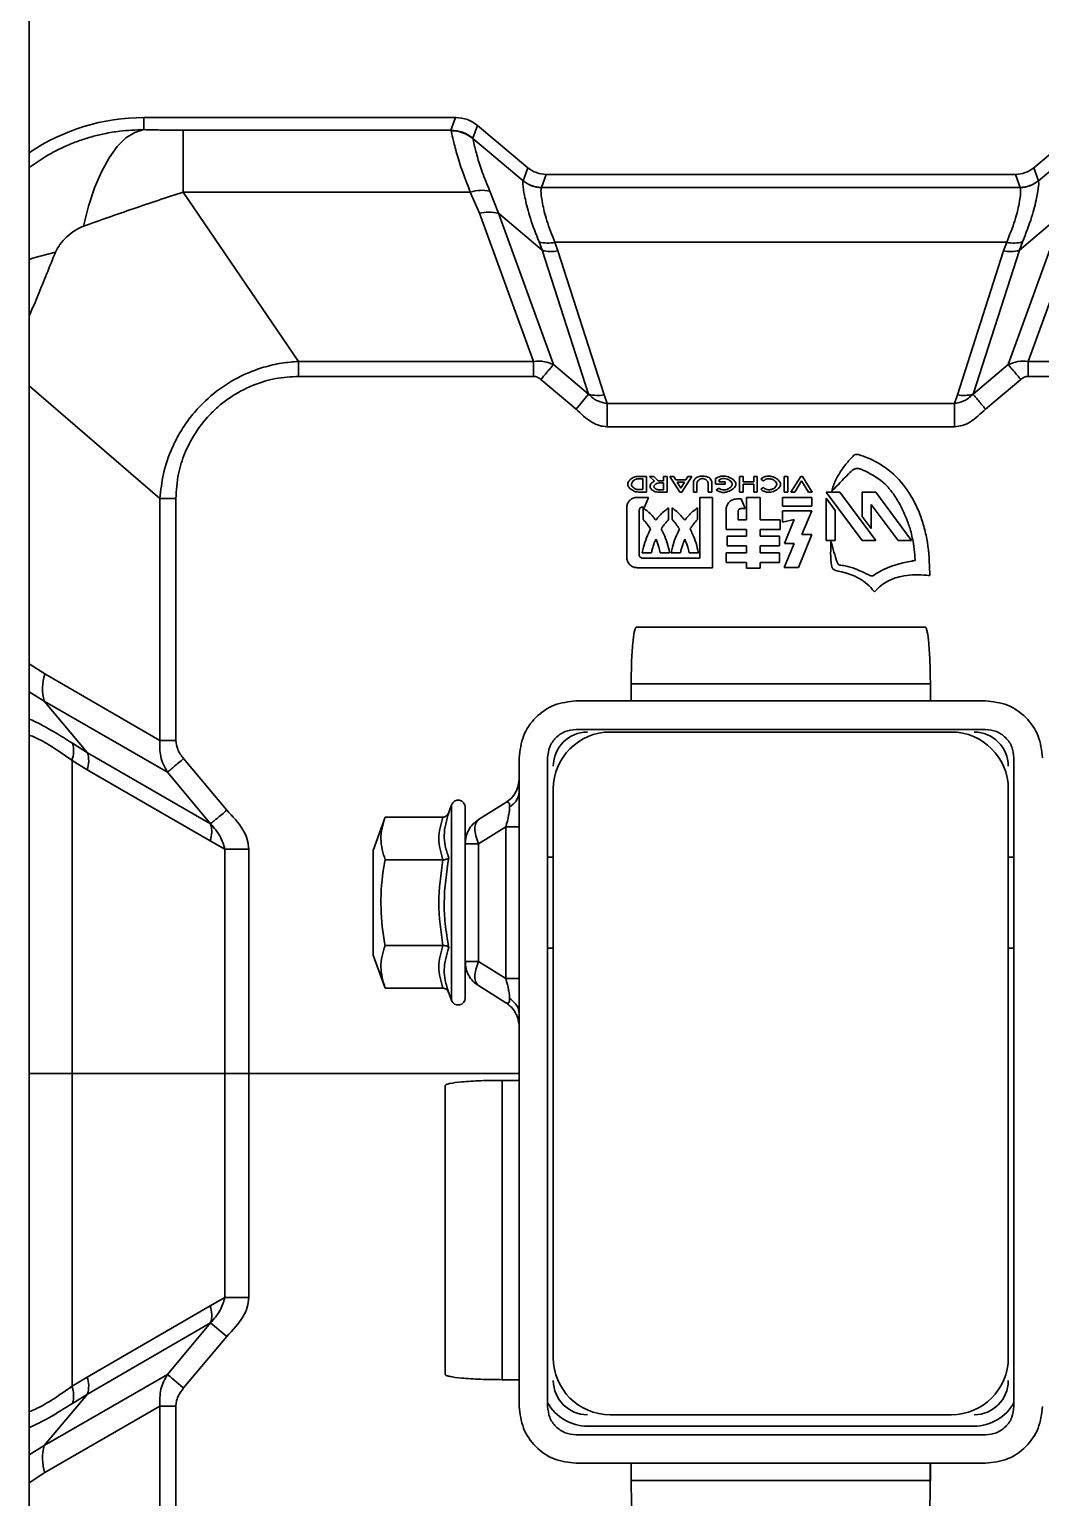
# Model space of a CAD drawing. Header units: millimetres. Extents: x 0 to 420, y 0 to 297.
# Drawn here: x 188.397 to 189.286, y 147.068 to 148.358 of the extents above; entities that cross this region are included whole.
import ezdxf

# ---------------------------------------------------------------- set-up
doc = ezdxf.new("R2010")
doc.units = ezdxf.units.MM

msp = doc.modelspace()

# ---------------------------------------------------------------- linework, layer by layer
at = {"color": 7, "linetype": 'Continuous', "lineweight": 35}
for p, q in [((188.397, 136.6922), (188.397, 152.1922)), ((188.7718, 148.2809), (188.4977, 148.2809)), ((188.4977, 148.2703), (188.4977, 148.2809)), ((188.7677, 148.2698), (188.7718, 148.2809)), ((188.5323, 148.2155), (188.5323, 148.2698)), ((188.5323, 148.2698), (188.7677, 148.2698)), ((188.7678, 148.2694), (188.7677, 148.2698)), ((188.787, 148.2628), (188.7911, 148.2739)), ((188.8353, 148.2368), (188.7911, 148.2739)), ((189.3243, 148.2739), (189.2801, 148.2368)), ((188.787, 148.2625), (188.787, 148.2628)), ((188.8312, 148.2254), (188.787, 148.2625)), ((189.3284, 148.2625), (189.2842, 148.2254)), ((188.8353, 148.2368), (188.8312, 148.2254)), ((188.8514, 148.2309), (188.8472, 148.2196)), ((189.264, 148.2309), (188.8514, 148.2309)), ((189.264, 148.2309), (189.2682, 148.2196)), ((189.2801, 148.2368), (189.2842, 148.2254)), ((188.8094, 148.1968), (188.802, 148.2163)), ((188.8311, 148.2253), (188.8312, 148.2254)), ((188.8472, 148.2195), (188.8472, 148.2196)), ((189.2682, 148.2195), (188.8472, 148.2195)), ((189.2682, 148.2195), (189.2682, 148.2196)), ((189.2842, 148.2254), (189.2843, 148.2253)), ((188.6338, 148.0666), (188.5323, 148.2155)), ((188.7847, 148.2155), (188.5323, 148.2155)), ((188.7929, 148.1969), (188.7847, 148.2155)), ((188.8403, 148.0666), (188.7929, 148.1969)), ((188.8578, 148.0638), (188.8094, 148.1968)), ((188.8094, 148.1968), (188.848, 148.1643)), ((189.2576, 148.0638), (189.306, 148.1968)), ((189.306, 148.1968), (189.2674, 148.1643)), ((189.3225, 148.1969), (189.2751, 148.0666)), ((188.848, 148.1643), (188.8452, 148.1716)), ((188.848, 148.1643), (188.8887, 148.0378)), ((188.8591, 148.1713), (188.8618, 148.1638)), ((189.2563, 148.1713), (188.8591, 148.1713)), ((189.2674, 148.1643), (189.2267, 148.0378)), ((189.2536, 148.1638), (189.2563, 148.1713)), ((189.2702, 148.1716), (189.2674, 148.1643)), ((188.8618, 148.1638), (188.9025, 148.0373)), ((189.2129, 148.0373), (189.2536, 148.1638)), ((188.6338, 148.0534), (188.6338, 148.0666)), ((188.8403, 148.0666), (188.6338, 148.0666)), ((188.8887, 148.0378), (188.8578, 148.0638)), ((189.2576, 148.0638), (189.2267, 148.0378)), ((189.4816, 148.0666), (189.2751, 148.0666)), ((189.2751, 148.0666), (189.2751, 148.0534)), ((188.8403, 148.0534), (188.6338, 148.0534)), ((188.8777, 148.0247), (188.8468, 148.0507)), ((189.2686, 148.0507), (189.2377, 148.0247)), ((189.4816, 148.0534), (189.2751, 148.0534)), ((188.5119, 147.946), (188.397, 148.0451)), ((188.8777, 148.0247), (188.8887, 148.0378)), ((188.9025, 148.0373), (188.9049, 148.0296)), ((189.2105, 148.0296), (189.2129, 148.0373)), ((188.9049, 148.0092), (188.9049, 148.0296)), ((189.2105, 148.0296), (188.9049, 148.0296)), ((189.2105, 148.0092), (189.2105, 148.0296)), ((189.2105, 148.0092), (188.9049, 148.0092)), ((188.9319, 147.9656), (188.9396, 147.9656)), ((188.9322, 147.9635), (188.9364, 147.9635)), ((188.9364, 147.9635), (188.9364, 147.9539)), ((188.9396, 147.9656), (188.9396, 147.9517)), ((188.9422, 147.9656), (188.9461, 147.9656)), ((188.9467, 147.9613), (188.9422, 147.9656)), ((188.9461, 147.9656), (188.9499, 147.9618)), ((188.9508, 147.9618), (188.9546, 147.9618)), ((188.9509, 147.9598), (188.9546, 147.9598)), ((188.9546, 147.9656), (188.9579, 147.9656)), ((188.9546, 147.9618), (188.9546, 147.9656)), ((188.9546, 147.9598), (188.9546, 147.9537)), ((188.9579, 147.9656), (188.9579, 147.9517)), ((188.9602, 147.9656), (188.9636, 147.9656)), ((188.969, 147.9517), (188.9602, 147.9656)), ((188.9636, 147.9656), (188.9655, 147.9626)), ((188.9655, 147.9626), (188.9742, 147.9626)), ((188.9698, 147.9551), (188.9666, 147.9606)), ((188.9666, 147.9606), (188.973, 147.9606)), ((188.973, 147.9606), (188.9698, 147.9551)), ((188.9794, 147.9656), (188.9706, 147.9517)), ((188.9742, 147.9626), (188.976, 147.9656)), ((188.976, 147.9656), (188.9794, 147.9656)), ((188.9809, 147.9517), (188.9809, 147.96)), ((188.984, 147.9594), (188.984, 147.9517)), ((188.9938, 147.9517), (188.9938, 147.9594)), ((188.997, 147.96), (188.997, 147.9517)), ((189.0004, 147.9588), (189.0004, 147.9637)), ((189.0088, 147.9588), (189.0004, 147.9588)), ((189.0036, 147.9626), (189.0036, 147.9608)), ((189.0036, 147.9608), (189.0088, 147.9608)), ((189.0088, 147.9608), (189.0088, 147.9588)), ((189.0215, 147.9656), (189.0247, 147.9656)), ((189.0215, 147.9517), (189.0215, 147.9656)), ((189.0247, 147.9656), (189.0247, 147.9607)), ((189.0247, 147.9607), (189.0339, 147.9607)), ((189.0247, 147.9586), (189.0247, 147.9517)), ((189.0339, 147.9586), (189.0247, 147.9586)), ((189.0339, 147.9656), (189.037, 147.9656)), ((189.0339, 147.9607), (189.0339, 147.9656)), ((189.0339, 147.9517), (189.0339, 147.9586)), ((189.037, 147.9656), (189.037, 147.9517)), ((189.0425, 147.9616), (189.04, 147.9631)), ((189.0607, 147.9517), (189.0607, 147.9656)), ((189.0607, 147.9656), (189.064, 147.9656)), ((189.064, 147.9656), (189.064, 147.9517)), ((189.0666, 147.9517), (189.0752, 147.9656)), ((189.076, 147.9616), (189.0701, 147.9517)), ((189.0752, 147.9656), (189.0768, 147.9656)), ((189.0819, 147.9517), (189.076, 147.9616)), ((189.0768, 147.9656), (189.0854, 147.9517)), ((188.5258, 147.946), (188.5119, 147.946)), ((188.5119, 147.946), (188.5119, 147.7335)), ((188.5258, 147.946), (188.5258, 147.7335)), ((188.9316, 147.9471), (188.9413, 147.9471)), ((188.9364, 147.9539), (188.9325, 147.9539)), ((188.9396, 147.9517), (188.9325, 147.9517)), ((188.9413, 147.9471), (188.9378, 147.9386)), ((188.9579, 147.9517), (188.9499, 147.9517)), ((188.9546, 147.9537), (188.9504, 147.9537)), ((188.9706, 147.9517), (188.969, 147.9517)), ((188.984, 147.9517), (188.9809, 147.9517)), ((188.9865, 147.9471), (188.9976, 147.9471)), ((188.9865, 147.8938), (188.9865, 147.9471)), ((188.997, 147.9517), (188.9938, 147.9517)), ((188.9976, 147.9471), (188.9976, 147.8853)), ((189.001, 147.9536), (189.0031, 147.9552)), ((189.0189, 147.9457), (189.0227, 147.9457)), ((189.0247, 147.9517), (189.0215, 147.9517)), ((189.0227, 147.9457), (189.0264, 147.9373)), ((189.0276, 147.9471), (189.0395, 147.9471)), ((189.0276, 147.9273), (189.0276, 147.9471)), ((189.037, 147.9517), (189.0339, 147.9517)), ((189.0395, 147.9471), (189.0395, 147.9273)), ((189.04, 147.9542), (189.0425, 147.9558)), ((189.0591, 147.9395), (189.0591, 147.9471)), ((189.0591, 147.9471), (189.0851, 147.9471)), ((189.064, 147.9517), (189.0607, 147.9517)), ((189.0701, 147.9517), (189.0666, 147.9517)), ((189.0854, 147.9517), (189.0819, 147.9517)), ((189.0851, 147.9471), (189.0851, 147.9395)), ((189.0977, 147.9517), (189.1095, 147.9517)), ((189.1292, 147.9091), (189.0977, 147.9517)), ((189.0977, 147.9091), (189.0977, 147.9463)), ((189.0977, 147.9463), (189.1055, 147.9357)), ((189.1095, 147.9517), (189.1411, 147.9091)), ((189.1292, 147.9517), (189.1411, 147.9517)), ((189.1292, 147.9304), (189.1292, 147.9517)), ((189.1411, 147.9517), (189.1726, 147.9091)), ((188.9222, 147.8947), (188.9222, 147.9378)), ((188.9332, 147.936), (188.9332, 147.8965)), ((188.9378, 147.9386), (188.936, 147.9386)), ((188.9368, 147.9276), (188.9368, 147.9378)), ((188.959, 147.9378), (188.959, 147.9276)), ((188.9622, 147.9276), (188.9622, 147.9378)), ((188.9844, 147.9378), (188.9844, 147.9276)), ((189.0096, 147.9189), (189.0096, 147.9363)), ((189.0203, 147.9349), (189.0203, 147.9273)), ((189.0264, 147.9373), (189.0229, 147.9373)), ((189.0851, 147.9395), (189.0591, 147.9395)), ((189.0591, 147.9354), (189.0851, 147.9354)), ((189.0591, 147.9252), (189.0591, 147.9354)), ((189.0851, 147.9354), (189.0763, 147.9145)), ((189.1055, 147.9357), (189.1055, 147.9091)), ((189.1608, 147.9091), (189.1371, 147.941)), ((189.1371, 147.941), (189.1371, 147.9197)), ((189.0276, 147.9189), (189.0096, 147.9189)), ((189.0203, 147.9273), (189.0276, 147.9273)), ((189.0276, 147.9131), (189.0276, 147.9189)), ((189.0395, 147.9273), (189.0572, 147.9273)), ((189.0395, 147.9189), (189.0395, 147.9131)), ((189.0572, 147.9189), (189.0395, 147.9189)), ((189.0572, 147.9273), (189.0572, 147.9189)), ((189.0693, 147.9276), (189.0591, 147.9252)), ((189.0608, 147.9067), (189.0693, 147.9276)), ((189.1371, 147.9197), (189.1292, 147.9304)), ((189.0104, 147.9131), (189.0276, 147.9131)), ((189.0104, 147.9044), (189.0104, 147.9131)), ((189.0395, 147.9131), (189.0564, 147.9131)), ((189.0564, 147.9131), (189.0564, 147.9044)), ((189.0605, 147.8855), (189.0693, 147.9067)), ((189.0693, 147.9067), (189.0608, 147.9067)), ((189.0851, 147.9145), (189.0731, 147.8855)), ((189.0763, 147.9145), (189.0851, 147.9145)), ((189.1055, 147.9091), (189.0977, 147.9091)), ((189.1411, 147.9091), (189.1292, 147.9091)), ((189.1726, 147.9091), (189.1608, 147.9091)), ((188.9441, 147.8985), (188.9359, 147.8985)), ((188.936, 147.8938), (188.9865, 147.8938)), ((188.9599, 147.8985), (188.9517, 147.8985)), ((188.9695, 147.8985), (188.9613, 147.8985)), ((188.9853, 147.8985), (188.9771, 147.8985)), ((189.0096, 147.8983), (189.0276, 147.8983)), ((189.0096, 147.8899), (189.0096, 147.8983)), ((189.0276, 147.9044), (189.0104, 147.9044)), ((189.0276, 147.8983), (189.0276, 147.9044)), ((189.0395, 147.9044), (189.0395, 147.8983)), ((189.0564, 147.9044), (189.0395, 147.9044)), ((189.0395, 147.8983), (189.0565, 147.8983)), ((189.0565, 147.8983), (189.0565, 147.8899)), ((188.9976, 147.8853), (188.9316, 147.8853)), ((189.0276, 147.8899), (189.0096, 147.8899)), ((189.0276, 147.885), (189.0276, 147.8899)), ((189.0395, 147.885), (189.0276, 147.885)), ((189.0395, 147.8899), (189.0395, 147.885)), ((189.0565, 147.8899), (189.0395, 147.8899)), ((189.0731, 147.8855), (189.0605, 147.8855)), ((189.1846, 147.8332), (188.9308, 147.8332)), ((189.1846, 147.8332), (189.1846, 147.8332)), ((188.397, 147.8009), (188.4107, 147.7919)), ((188.5119, 147.7335), (188.4107, 147.7919)), ((188.9262, 147.7832), (189.1892, 147.7832)), ((188.9262, 147.7832), (188.9262, 147.7682)), ((189.1892, 147.7832), (189.1892, 147.7682)), ((189.1892, 147.7832), (189.1892, 147.7682)), ((188.4102, 147.7681), (188.397, 147.7762)), ((188.4102, 147.7681), (188.5184, 147.7056)), ((188.4482, 147.7227), (188.4102, 147.7681)), ((188.8777, 147.7682), (189.2377, 147.7682)), ((189.2377, 147.7432), (188.8777, 147.7432)), ((189.2077, 147.7409), (188.9077, 147.7409)), ((188.4351, 147.731), (188.4482, 147.7227)), ((188.5258, 147.7335), (188.5119, 147.7335)), ((188.4346, 147.4409), (188.4346, 147.7159)), ((188.4346, 147.7159), (188.4479, 147.7078)), ((188.5564, 147.6603), (188.4482, 147.7227)), ((188.5326, 147.7175), (188.5706, 147.6722)), ((188.8277, 147.1482), (188.8277, 147.7182)), ((188.8527, 147.7182), (188.8527, 147.1482)), ((189.2627, 147.7182), (189.2627, 147.1482)), ((188.4479, 147.7078), (188.5561, 147.6454)), ((188.5184, 147.7056), (188.5564, 147.6603)), ((188.8271, 147.6931), (188.8277, 147.7)), ((188.827, 147.694), (188.8252, 147.6892)), ((188.8275, 147.6971), (188.8262, 147.6909)), ((188.8273, 147.6971), (188.827, 147.6948)), ((188.8577, 147.6909), (188.8577, 147.1909)), ((189.2577, 147.1909), (189.2577, 147.6909)), ((188.7682, 147.6769), (188.7657, 147.6701)), ((188.7682, 147.6769), (188.7682, 147.505)), ((188.7802, 147.6748), (188.7802, 147.6433)), ((188.8159, 147.6789), (188.792, 147.6639)), ((188.7098, 147.666), (188.6992, 147.6369)), ((188.7605, 147.666), (188.7098, 147.666)), ((188.8159, 147.6577), (188.792, 147.6427)), ((188.8159, 147.5242), (188.8159, 147.6577)), ((188.5561, 147.6454), (188.569, 147.6379)), ((188.5899, 147.6379), (188.569, 147.6379)), ((188.569, 147.6379), (188.569, 147.4409)), ((188.5899, 147.6379), (188.5899, 147.4409)), ((188.6992, 147.5449), (188.6992, 147.6369)), ((188.792, 147.6427), (188.7802, 147.6427)), ((188.7802, 147.6427), (188.7802, 147.5392)), ((188.792, 147.6427), (188.792, 147.5392)), ((188.7605, 147.6285), (188.7098, 147.6285)), ((188.8577, 147.6309), (188.8527, 147.6309)), ((189.2627, 147.6309), (189.2577, 147.6309)), ((188.6992, 147.5449), (188.7098, 147.5159)), ((188.7605, 147.5534), (188.7098, 147.5534)), ((188.8527, 147.5509), (188.8577, 147.5509)), ((189.2577, 147.5509), (189.2627, 147.5509)), ((188.792, 147.5392), (188.7802, 147.5392)), ((188.7802, 147.5392), (188.7802, 147.5071)), ((188.8159, 147.5242), (188.792, 147.5392)), ((188.7605, 147.5159), (188.7098, 147.5159)), ((188.7657, 147.5118), (188.7682, 147.505)), ((188.792, 147.518), (188.8159, 147.503)), ((188.8165, 147.503), (188.8159, 147.503)), ((188.8167, 147.5026), (188.8185, 147.5012)), ((188.8252, 147.4926), (188.827, 147.4878)), ((188.8262, 147.4909), (188.8275, 147.4847)), ((188.4346, 147.4409), (188.397, 147.4409)), ((188.397, 147.4409), (188.4346, 147.4409)), ((188.569, 147.4409), (188.4346, 147.4409)), ((188.4346, 147.4409), (188.4346, 147.166)), ((188.4346, 147.4409), (188.569, 147.4409)), ((188.5899, 147.4409), (188.569, 147.4409)), ((188.569, 147.4409), (188.569, 147.2439)), ((188.569, 147.4409), (188.5899, 147.4409)), ((188.5899, 147.4409), (188.8277, 147.4409)), ((188.5899, 147.4409), (188.5899, 147.2439)), ((188.8277, 147.4409), (188.5899, 147.4409)), ((188.7627, 147.4301), (188.7627, 147.1763)), ((188.8127, 147.1717), (188.8127, 147.4347)), ((188.8127, 147.4347), (188.8277, 147.4347)), ((188.4479, 147.174), (188.5561, 147.2365)), ((188.5561, 147.2365), (188.569, 147.2439)), ((188.5899, 147.2439), (188.569, 147.2439)), ((188.5564, 147.2216), (188.4482, 147.1591)), ((188.5564, 147.2216), (188.5184, 147.1763)), ((188.5706, 147.2097), (188.5326, 147.1644)), ((188.5706, 147.2097), (188.5564, 147.2216)), ((188.5184, 147.1763), (188.4102, 147.1138)), ((188.4346, 147.166), (188.4479, 147.174)), ((188.8127, 147.1717), (188.8277, 147.1717)), ((188.4482, 147.1591), (188.4102, 147.1138)), ((188.4482, 147.1591), (188.4351, 147.1509)), ((188.5119, 147.1484), (188.4107, 147.09)), ((188.5119, 147.1484), (188.5119, 146.9359)), ((188.5258, 147.1484), (188.5119, 147.1484)), ((188.5258, 147.1484), (188.5258, 146.9359)), ((188.9077, 147.1409), (189.2077, 147.1409)), ((188.8777, 147.1232), (189.2377, 147.1232)), ((189.2277, 147.1309), (188.8877, 147.1309)), ((188.4102, 147.1138), (188.397, 147.1057)), ((189.2377, 147.0982), (188.8777, 147.0982)), ((188.9262, 147.0832), (188.9262, 147.0982)), ((189.1891, 147.0832), (189.1891, 147.0982)), ((189.1892, 147.0832), (189.1892, 147.0982)), ((188.4107, 147.09), (188.397, 147.081)), ((189.1891, 147.0832), (188.9262, 147.0832))]:
    msp.add_line(p, q, dxfattribs=at)
at = {"color": 7, "linetype": 'Continuous', "lineweight": 35, "flags": 128}
for points in [[(188.4446, 148.1854), (188.4491, 148.203), (188.4544, 148.2191), (188.4605, 148.2333), (188.4671, 148.2455), (188.4743, 148.2555), (188.4819, 148.263), (188.4897, 148.2679), (188.4977, 148.2703)], [(188.42, 148.1626), (188.4011, 148.1576), (188.397, 148.1563)], [(188.5326, 147.1644), (188.5303, 147.1663), (188.5281, 147.1681), (188.526, 147.1699), (188.524, 147.1716), (188.5222, 147.1731), (188.5207, 147.1744), (188.5194, 147.1754), (188.5184, 147.1763)]]:
    msp.add_lwpolyline(points, dxfattribs=at)
at = {"color": 7, "linetype": 'Continuous', "lineweight": 35}
for centre, radius, start, end in [((188.4977, 148.1009), 0.18, 90, 124.0009), ((188.7677, 148.2398), 0.03, 50.0586, 89.9414), ((188.7678, 148.2394), 0.03, 50.2501, 90.141), ((188.7948, 148.184), 0.033, 77.4981, 107.8428), ((188.8472, 148.2445), 0.025, 230.0357, 269.9067), ((188.8473, 148.2446), 0.025, 230.0586, 269.9414), ((189.2681, 148.2446), 0.025, 270.0586, 309.9414), ((189.2682, 148.2445), 0.025, 270.0933, 309.9643), ((188.8008, 148.1615), 0.0363, 76.4299, 102.6632), ((188.8527, 148.1998), 0.0292, 254.9938, 282.6645), ((188.8561, 148.1934), 0.0302, 254.4497, 280.7966), ((189.2593, 148.1934), 0.0302, 259.2034, 285.5503), ((189.2627, 148.1998), 0.0292, 257.3355, 285.0062), ((188.8968, 148.0669), 0.0302, 254.4498, 280.7965), ((189.2186, 148.0669), 0.0302, 259.2033, 285.5504), ((188.4487, 147.7791), 0.0401, 161.4836, 196.0343), ((188.9077, 147.6909), 0.05, 90, 180), ((188.8877, 147.7109), 0.03, 90, 180), ((189.2077, 147.6909), 0.05, 0, 90), ((189.2277, 147.7109), 0.03, 0, 90), ((188.412, 147.7243), 0.024, 339.6339, 16.2007), ((188.4241, 147.7158), 0.0251, 341.4836, 16.0343), ((188.774, 147.6748), 0.00619, 0, 160), ((188.5323, 147.6533), 0.0251, 341.4836, 16.0343), ((188.774, 147.5071), 0.00619, 200, 0), ((188.5323, 147.2285), 0.0251, 343.9657, 18.5164), ((188.9077, 147.1909), 0.05, 180, 270), ((189.2077, 147.1909), 0.05, 270, 0), ((188.4241, 147.1661), 0.0251, 343.9657, 18.5164), ((188.8877, 147.1709), 0.03, 180, 270), ((189.2277, 147.1709), 0.03, 270, 0), ((188.412, 147.1576), 0.024, 343.7993, 20.3661), ((188.8877, 147.1709), 0.04, 208.955, 270), ((189.2277, 147.1709), 0.04, 270, 331.045), ((188.4487, 147.1027), 0.0401, 163.9657, 198.5164)]:
    msp.add_arc(centre, radius, start, end, dxfattribs=at)
for centre, major_axis, start_param, end_param in [((188.7718, 148.2509), (0.0103, 0.0282), 5.934618, 6.631752), ((188.8514, 148.256), (0.0086, 0.0235), 2.793026, 3.49016), ((189.264, 148.256), (0.0086, -0.0235), 5.934618, 6.631752)]:
    msp.add_ellipse(centre, major_axis=major_axis, ratio=0.998448, start_param=start_param, end_param=end_param, dxfattribs=at)
for points, knots in [([(188.397, 148.2369), (188.4016, 148.2402), (188.412, 148.2477), (188.4271, 148.2552), (188.4411, 148.2608), (188.452, 148.2642), (188.4638, 148.267), (188.479, 148.2696), (188.4907, 148.27), (188.4977, 148.2703)], [0, 0, 0, 0, 0.154661, 0.357968, 0.467091, 0.5731, 0.675995, 0.804399, 1, 1, 1, 1]), ([(188.4977, 148.2703), (188.5025, 148.2702), (188.5109, 148.27), (188.5226, 148.2698), (188.5294, 148.2698), (188.5323, 148.2698)], [0, 0, 0, 0, 0.4261057, 0.7577704, 1, 1, 1, 1]), ([(188.7847, 148.2155), (188.782, 148.2223), (188.7767, 148.2358), (188.772, 148.2519), (188.7688, 148.2645), (188.7681, 148.2677), (188.7678, 148.2694)], [0, 0, 0, 0, 0.238868, 0.471709, 0.726257, 1, 1, 1, 1]), ([(188.787, 148.2625), (188.7873, 148.261), (188.7879, 148.2583), (188.7905, 148.2475), (188.7946, 148.2337), (188.7995, 148.2221), (188.802, 148.2163)], [0, 0, 0, 0, 0.27715, 0.53382, 0.766156, 1, 1, 1, 1]), ([(188.8452, 148.1716), (188.8424, 148.1788), (188.8368, 148.1932), (188.8327, 148.2099), (188.8307, 148.2217), (188.831, 148.2241), (188.8311, 148.2253)], [0, 0, 0, 0, 0.247618, 0.49308, 0.751102, 1, 1, 1, 1]), ([(188.8472, 148.2195), (188.847, 148.2183), (188.8465, 148.2161), (188.848, 148.2057), (188.8513, 148.1911), (188.8565, 148.1779), (188.8591, 148.1713)], [0, 0, 0, 0, 0.262701, 0.501004, 0.750686, 1, 1, 1, 1]), ([(189.2563, 148.1713), (189.2589, 148.1779), (189.2641, 148.1911), (189.2674, 148.2057), (189.2689, 148.2161), (189.2684, 148.2183), (189.2682, 148.2195)], [0, 0, 0, 0, 0.249344, 0.499045, 0.737295, 1, 1, 1, 1]), ([(189.2843, 148.2253), (189.2844, 148.2241), (189.2847, 148.2219), (189.2828, 148.2105), (189.2789, 148.1941), (189.2732, 148.1792), (189.2702, 148.1716)], [0, 0, 0, 0, 0.247443, 0.48656, 0.74027, 1, 1, 1, 1]), ([(188.5323, 148.2155), (188.5176, 148.2106), (188.4883, 148.2009), (188.4591, 148.1906), (188.4446, 148.1854)], [0, 0, 0, 0, 0.502691, 1, 1, 1, 1]), ([(188.4446, 148.1854), (188.4421, 148.1843), (188.4368, 148.1819), (188.4298, 148.1762), (188.4238, 148.1698), (188.4212, 148.1649), (188.42, 148.1626)], [0, 0, 0, 0, 0.242294, 0.509366, 0.771567, 1, 1, 1, 1]), ([(188.42, 148.1626), (188.4174, 148.1562), (188.4124, 148.1438), (188.4049, 148.1254), (188.3998, 148.1131), (188.3972, 148.1071), (188.397, 148.1067)], [0, 0, 0, 0, 0.347534, 0.673873, 0.979443, 1, 1, 1, 1]), ([(188.6338, 148.0666), (188.6288, 148.0662), (188.6184, 148.0654), (188.6032, 148.0618), (188.5855, 148.0554), (188.5662, 148.0447), (188.5493, 148.0303), (188.5372, 148.0161), (188.529, 148.0037), (188.5209, 147.9878), (188.5142, 147.9686), (188.5126, 147.9533), (188.5119, 147.946)], [0, 0, 0, 0, 0.080728, 0.166845, 0.247263, 0.380655, 0.517772, 0.598864, 0.677745, 0.754478, 0.883127, 1, 1, 1, 1]), ([(188.8578, 148.0638), (188.8552, 148.0648), (188.8498, 148.0671), (188.8436, 148.0668), (188.8403, 148.0666)], [0, 0, 0, 0, 0.466493, 1, 1, 1, 1]), ([(188.8403, 148.0666), (188.8403, 148.0646), (188.8403, 148.0606), (188.8403, 148.0558), (188.8403, 148.0534)], [0, 0, 0, 0, 0.506963, 1, 1, 1, 1]), ([(188.8578, 148.0638), (188.8571, 148.0631), (188.8559, 148.0615), (188.8531, 148.0583), (188.85, 148.0546), (188.8479, 148.052), (188.8468, 148.0507)], [0, 0, 0, 0, 0.245847, 0.499999, 0.754151, 1, 1, 1, 1]), ([(189.2751, 148.0666), (189.2721, 148.0668), (189.2659, 148.0671), (189.2604, 148.0649), (189.2576, 148.0638)], [0, 0, 0, 0, 0.487848, 1, 1, 1, 1]), ([(189.2686, 148.0507), (189.2676, 148.052), (189.2654, 148.0546), (189.2623, 148.0583), (189.2595, 148.0615), (189.2583, 148.0631), (189.2576, 148.0638)], [0, 0, 0, 0, 0.245849, 0.500001, 0.754152, 1, 1, 1, 1]), ([(188.6338, 148.0534), (188.6271, 148.053), (188.6132, 148.0523), (188.5924, 148.0458), (188.5759, 148.0369), (188.5637, 148.0276), (188.553, 148.0174), (188.5424, 148.0038), (188.5333, 147.9862), (188.5271, 147.967), (188.5263, 147.9533), (188.5258, 147.946)], [0, 0, 0, 0, 0.120461, 0.246403, 0.382818, 0.450919, 0.519058, 0.644752, 0.756806, 0.869265, 1, 1, 1, 1]), ([(188.8403, 148.0534), (188.8409, 148.0534), (188.842, 148.0533), (188.8443, 148.0525), (188.8458, 148.0514), (188.8468, 148.0507)], [0, 0, 0, 0, 0.2320615, 0.4784527, 1, 1, 1, 1]), ([(189.2686, 148.0507), (189.2696, 148.0514), (189.2711, 148.0525), (189.2734, 148.0533), (189.2745, 148.0534), (189.2751, 148.0534)], [0, 0, 0, 0, 0.521782, 0.769325, 1, 1, 1, 1]), ([(188.9049, 148.0296), (188.9022, 148.0302), (188.8979, 148.0311), (188.8924, 148.0342), (188.89, 148.0366), (188.8887, 148.0378)], [0, 0, 0, 0, 0.4521486, 0.7055371, 1, 1, 1, 1]), ([(189.2267, 148.0378), (189.2254, 148.0366), (189.223, 148.0342), (189.2175, 148.0311), (189.2132, 148.0302), (189.2105, 148.0296)], [0, 0, 0, 0, 0.294463, 0.547852, 1, 1, 1, 1]), ([(189.2377, 148.0247), (189.2366, 148.026), (189.2344, 148.0286), (189.2313, 148.0323), (189.2286, 148.0356), (189.2273, 148.0371), (189.2267, 148.0378)], [0, 0, 0, 0, 0.245848, 0.5, 0.754152, 1, 1, 1, 1]), ([(188.9049, 148.0092), (188.9027, 148.0094), (188.898, 148.0099), (188.8882, 148.0146), (188.8821, 148.0205), (188.8777, 148.0247)], [0, 0, 0, 0, 0.209288, 0.438923, 1, 1, 1, 1]), ([(189.2377, 148.0247), (189.2333, 148.0206), (189.2272, 148.0147), (189.2175, 148.0099), (189.2127, 148.0094), (189.2105, 148.0092)], [0, 0, 0, 0, 0.5586189, 0.7893395, 1, 1, 1, 1]), ([(189.1209, 147.9831), (189.1214, 147.9836), (189.1223, 147.9844), (189.1239, 147.9849), (189.1254, 147.9849), (189.1263, 147.9846), (189.1268, 147.9845)], [0, 0, 0, 0, 0.319453, 0.543111, 0.766311, 1, 1, 1, 1]), ([(189.1268, 147.9845), (189.1284, 147.9839), (189.1363, 147.9813), (189.1515, 147.9734), (189.1656, 147.9591), (189.1747, 147.9444), (189.1801, 147.9326), (189.184, 147.9202), (189.1878, 147.903), (189.1883, 147.8898), (189.1887, 147.8809)], [0, 0, 0, 0, 0.03865, 0.194338, 0.392706, 0.493149, 0.593544, 0.693896, 0.794211, 1, 1, 1, 1]), ([(189.1025, 147.9526), (189.1029, 147.9542), (189.1042, 147.9591), (189.1082, 147.9666), (189.1138, 147.9754), (189.1185, 147.9805), (189.1209, 147.9831)], [0, 0, 0, 0, 0.138868, 0.417722, 0.706333, 1, 1, 1, 1]), ([(189.1713, 147.9198), (189.1707, 147.9213), (189.168, 147.9292), (189.1633, 147.94), (189.1561, 147.9513), (189.1471, 147.9618), (189.1368, 147.9679), (189.1284, 147.9718), (189.1258, 147.9727), (189.1237, 147.9726), (189.1207, 147.9712), (189.1137, 147.9642), (189.1074, 147.9576), (189.1025, 147.9526)], [0, 0, 0, 0, 0.048169, 0.241379, 0.33788, 0.433916, 0.639701, 0.675797, 0.701807, 0.718369, 0.734888, 0.796355, 1, 1, 1, 1]), ([(188.9325, 147.9517), (188.9317, 147.9518), (188.9295, 147.952), (188.9266, 147.9535), (188.9245, 147.9554), (188.9235, 147.9571), (188.9231, 147.9585), (188.9233, 147.96), (188.9243, 147.9618), (188.9264, 147.9638), (188.9291, 147.9653), (188.9312, 147.9656), (188.9319, 147.9656)], [0, 0, 0, 0, 0.103068, 0.272975, 0.380129, 0.450745, 0.504132, 0.557726, 0.630958, 0.750137, 0.907593, 1, 1, 1, 1]), ([(188.9325, 147.9539), (188.9319, 147.9539), (188.9305, 147.9541), (188.9286, 147.9552), (188.9272, 147.9565), (188.9265, 147.9577), (188.9264, 147.9587), (188.9266, 147.9598), (188.9273, 147.961), (188.9287, 147.9623), (188.9305, 147.9633), (188.9317, 147.9634), (188.9322, 147.9635)], [0, 0, 0, 0, 0.1075224, 0.2690228, 0.3804701, 0.4521632, 0.5086198, 0.5651881, 0.646662, 0.7753631, 0.9104849, 1, 1, 1, 1]), ([(188.9499, 147.9517), (188.9491, 147.9518), (188.9472, 147.952), (188.9451, 147.9531), (188.9436, 147.9545), (188.9429, 147.9556), (188.9427, 147.9566), (188.9429, 147.9578), (188.9436, 147.9592), (188.9449, 147.9605), (188.9461, 147.9611), (188.9467, 147.9613)], [0, 0, 0, 0, 0.147974, 0.353463, 0.450206, 0.530143, 0.591907, 0.65363, 0.750939, 0.887099, 1, 1, 1, 1]), ([(188.9504, 147.9537), (188.95, 147.9538), (188.9492, 147.9539), (188.9484, 147.9542), (188.9478, 147.9546), (188.9474, 147.9548), (188.9471, 147.9551), (188.9466, 147.9556), (188.9463, 147.9561), (188.9462, 147.9566), (188.9462, 147.9569), (188.9462, 147.9573), (188.9464, 147.9576), (188.9467, 147.958), (188.947, 147.9583), (188.9474, 147.9586), (188.9477, 147.9588), (188.9481, 147.959), (188.9484, 147.9592), (188.9488, 147.9594), (188.9492, 147.9595), (188.9496, 147.9596), (188.95, 147.9597), (188.9504, 147.9598), (188.9507, 147.9598), (188.9509, 147.9598)], [0, 0, 0, 0, 0.104931, 0.188559, 0.230252, 0.271948, 0.313654, 0.355384, 0.425825, 0.468883, 0.490273, 0.510955, 0.563746, 0.591003, 0.644663, 0.671402, 0.698138, 0.751654, 0.778385, 0.805115, 0.858613, 0.885344, 0.912077, 0.955815, 1, 1, 1, 1]), ([(188.9499, 147.9618), (188.95, 147.9618), (188.9501, 147.9618), (188.9504, 147.9618), (188.9506, 147.9618), (188.9508, 147.9618)], [0, 0, 0, 0, 0.253407, 0.506797, 1, 1, 1, 1]), ([(188.9809, 147.96), (188.9809, 147.9605), (188.981, 147.9615), (188.9818, 147.963), (188.9832, 147.9645), (188.9854, 147.9655), (188.9886, 147.9659), (188.9918, 147.9657), (188.9945, 147.9646), (188.996, 147.9632), (188.9969, 147.9615), (188.997, 147.9605), (188.997, 147.96)], [0, 0, 0, 0, 0.057396, 0.142461, 0.228893, 0.320305, 0.471061, 0.658867, 0.756094, 0.853964, 0.944424, 1, 1, 1, 1]), ([(188.9938, 147.9594), (188.9938, 147.9598), (188.9937, 147.9606), (188.993, 147.9618), (188.9918, 147.9628), (188.9901, 147.9636), (188.9883, 147.9637), (188.9867, 147.9631), (188.9853, 147.9622), (188.9844, 147.9611), (188.9841, 147.9601), (188.9841, 147.9596), (188.984, 147.9594)], [0, 0, 0, 0, 0.075155, 0.16832, 0.291124, 0.415852, 0.54785, 0.661465, 0.788026, 0.890381, 0.967538, 1, 1, 1, 1]), ([(189.0004, 147.9637), (189.0019, 147.9645), (189.0046, 147.9659), (189.0094, 147.9659), (189.0133, 147.9645), (189.0161, 147.9626), (189.0176, 147.9609), (189.0182, 147.9596), (189.0183, 147.9584), (189.0179, 147.9571), (189.0168, 147.9554), (189.0141, 147.9533), (189.0104, 147.9517), (189.0062, 147.9513), (189.0031, 147.9522), (189.0016, 147.9532), (189.001, 147.9536)], [0, 0, 0, 0, 0.120432, 0.213162, 0.331684, 0.413005, 0.455865, 0.488872, 0.514902, 0.540892, 0.583063, 0.658706, 0.781016, 0.867724, 0.954736, 1, 1, 1, 1]), ([(189.0031, 147.9552), (189.0038, 147.9548), (189.0052, 147.954), (189.0077, 147.9536), (189.0103, 147.9541), (189.0124, 147.9551), (189.0139, 147.9564), (189.0147, 147.9574), (189.015, 147.9584), (189.0149, 147.9594), (189.0144, 147.9605), (189.013, 147.9619), (189.0108, 147.9632), (189.008, 147.9639), (189.0056, 147.9635), (189.0042, 147.9628), (189.0036, 147.9626)], [0, 0, 0, 0, 0.08987, 0.176538, 0.263027, 0.362446, 0.423179, 0.470099, 0.500982, 0.532068, 0.57022, 0.633522, 0.742023, 0.836258, 0.931198, 1, 1, 1, 1]), ([(189.04, 147.9631), (189.041, 147.9639), (189.0429, 147.9653), (189.0465, 147.966), (189.0504, 147.9655), (189.0536, 147.964), (189.056, 147.962), (189.0571, 147.9604), (189.0575, 147.959), (189.0574, 147.9577), (189.0566, 147.956), (189.0546, 147.954), (189.0512, 147.9522), (189.0471, 147.9513), (189.0434, 147.952), (189.0412, 147.9532), (189.0402, 147.9541), (189.04, 147.9542)], [0, 0, 0, 0, 0.08519, 0.168963, 0.246186, 0.360946, 0.418211, 0.462463, 0.491745, 0.521214, 0.557381, 0.617071, 0.720017, 0.827682, 0.905205, 0.982624, 1, 1, 1, 1]), ([(189.0425, 147.9558), (189.0431, 147.9553), (189.0443, 147.9543), (189.0465, 147.9537), (189.049, 147.9539), (189.0513, 147.9548), (189.0529, 147.9561), (189.0538, 147.9573), (189.0541, 147.9583), (189.0541, 147.9594), (189.0535, 147.9605), (189.0521, 147.9619), (189.0499, 147.9632), (189.0472, 147.9637), (189.0448, 147.9633), (189.0434, 147.9624), (189.0427, 147.9617), (189.0425, 147.9616)], [0, 0, 0, 0, 0.079836, 0.158698, 0.232948, 0.337554, 0.41275, 0.456024, 0.489191, 0.522624, 0.56103, 0.622793, 0.723203, 0.826712, 0.901133, 0.975506, 1, 1, 1, 1]), ([(188.9222, 147.9378), (188.9223, 147.9389), (188.9225, 147.941), (188.9241, 147.9438), (188.9265, 147.9459), (188.9292, 147.947), (188.9309, 147.9471), (188.9316, 147.9471)], [0, 0, 0, 0, 0.217033, 0.432668, 0.640579, 0.859649, 1, 1, 1, 1]), ([(189.0096, 147.9363), (189.0097, 147.9374), (189.0099, 147.9395), (189.0115, 147.9423), (189.0139, 147.9444), (189.0165, 147.9455), (189.0182, 147.9456), (189.0189, 147.9457)], [0, 0, 0, 0, 0.218278, 0.435149, 0.644163, 0.864466, 1, 1, 1, 1]), ([(188.936, 147.9386), (188.9357, 147.9386), (188.935, 147.9385), (188.9341, 147.938), (188.9336, 147.9373), (188.9333, 147.9366), (188.9333, 147.9362), (188.9332, 147.936)], [0, 0, 0, 0, 0.23459, 0.46963, 0.6837, 0.878789, 1, 1, 1, 1]), ([(188.9368, 147.9378), (188.9381, 147.9368), (188.9409, 147.9348), (188.9446, 147.9312), (188.9468, 147.9284), (188.9479, 147.9271)], [0, 0, 0, 0, 0.322508, 0.65906, 1, 1, 1, 1]), ([(188.9479, 147.9271), (188.9489, 147.9284), (188.951, 147.9311), (188.9547, 147.9347), (188.9575, 147.9368), (188.959, 147.9378)], [0, 0, 0, 0, 0.3235861, 0.6593227, 1, 1, 1, 1]), ([(188.9622, 147.9378), (188.9636, 147.9368), (188.9663, 147.9348), (188.97, 147.9312), (188.9722, 147.9284), (188.9733, 147.9271)], [0, 0, 0, 0, 0.323845, 0.659773, 1, 1, 1, 1]), ([(188.9733, 147.9271), (188.9743, 147.9284), (188.9764, 147.9311), (188.9801, 147.9347), (188.983, 147.9368), (188.9844, 147.9378)], [0, 0, 0, 0, 0.3221678, 0.6583639, 1, 1, 1, 1]), ([(189.0229, 147.9373), (189.0226, 147.9372), (189.022, 147.9372), (189.0212, 147.9368), (189.0206, 147.9362), (189.0203, 147.9355), (189.0203, 147.9351), (189.0203, 147.9349)], [0, 0, 0, 0, 0.272758, 0.457842, 0.644353, 0.8509, 1, 1, 1, 1]), ([(188.9359, 147.8985), (188.9363, 147.9001), (188.9372, 147.9046), (188.9395, 147.9116), (188.942, 147.9168), (188.9432, 147.9194)], [0, 0, 0, 0, 0.22528, 0.610558, 1, 1, 1, 1]), ([(188.9432, 147.9194), (188.9423, 147.9208), (188.9408, 147.9229), (188.9386, 147.9256), (188.9374, 147.9269), (188.9368, 147.9276)], [0, 0, 0, 0, 0.481223, 0.740091, 1, 1, 1, 1]), ([(188.959, 147.9276), (188.9579, 147.9263), (188.9561, 147.9244), (188.9541, 147.9217), (188.9531, 147.9202), (188.9526, 147.9194)], [0, 0, 0, 0, 0.484106, 0.741689, 1, 1, 1, 1]), ([(188.9526, 147.9194), (188.9533, 147.9179), (188.9553, 147.9139), (188.958, 147.9069), (188.9593, 147.9013), (188.9599, 147.8985)], [0, 0, 0, 0, 0.225097, 0.610128, 1, 1, 1, 1]), ([(188.9613, 147.8985), (188.9616, 147.9001), (188.9626, 147.9046), (188.9649, 147.9116), (188.9673, 147.9168), (188.9686, 147.9194)], [0, 0, 0, 0, 0.225279, 0.610555, 1, 1, 1, 1]), ([(188.9686, 147.9194), (188.9676, 147.9208), (188.9662, 147.923), (188.964, 147.9256), (188.9628, 147.9269), (188.9622, 147.9276)], [0, 0, 0, 0, 0.48414, 0.741719, 1, 1, 1, 1]), ([(188.9844, 147.9276), (188.9833, 147.9264), (188.9816, 147.9245), (188.9795, 147.9217), (188.9785, 147.9202), (188.978, 147.9194)], [0, 0, 0, 0, 0.482099, 0.740834, 1, 1, 1, 1]), ([(188.978, 147.9194), (188.9787, 147.9179), (188.9807, 147.9139), (188.9834, 147.9069), (188.9846, 147.9013), (188.9853, 147.8985)], [0, 0, 0, 0, 0.225098, 0.610129, 1, 1, 1, 1]), ([(189.1759, 147.8916), (189.1757, 147.8932), (189.1753, 147.8982), (189.1745, 147.9054), (189.173, 147.9132), (189.1719, 147.9176), (189.1713, 147.9198)], [0, 0, 0, 0, 0.174669, 0.524102, 0.761562, 1, 1, 1, 1]), ([(188.9479, 147.9105), (188.9473, 147.909), (188.9461, 147.9063), (188.9448, 147.9023), (188.9443, 147.8998), (188.9441, 147.8985)], [0, 0, 0, 0, 0.395845, 0.696793, 1, 1, 1, 1]), ([(188.9517, 147.8985), (188.9513, 147.9002), (188.9507, 147.903), (188.9493, 147.907), (188.9484, 147.9093), (188.9479, 147.9105)], [0, 0, 0, 0, 0.397481, 0.698479, 1, 1, 1, 1]), ([(188.9733, 147.9105), (188.9727, 147.909), (188.9716, 147.9062), (188.9703, 147.9023), (188.9698, 147.8998), (188.9695, 147.8985)], [0, 0, 0, 0, 0.396668, 0.697235, 1, 1, 1, 1]), ([(188.9771, 147.8985), (188.9768, 147.9001), (188.9761, 147.903), (188.9747, 147.907), (188.9737, 147.9093), (188.9733, 147.9105)], [0, 0, 0, 0, 0.397021, 0.698347, 1, 1, 1, 1]), ([(189.1096, 147.8821), (189.1079, 147.8823), (189.1059, 147.8826), (189.1037, 147.8839), (189.1028, 147.8852), (189.1017, 147.8898), (189.1014, 147.8978), (189.1016, 147.905), (189.1018, 147.9086)], [0, 0, 0, 0, 0.160025, 0.196998, 0.234195, 0.311686, 0.649476, 1, 1, 1, 1]), ([(189.1018, 147.9086), (189.1022, 147.907), (189.1031, 147.9038), (189.1048, 147.8977), (189.1062, 147.8932), (189.1071, 147.8902)], [0, 0, 0, 0, 0.261065, 0.522123, 1, 1, 1, 1]), ([(188.9316, 147.8853), (188.9305, 147.8854), (188.9283, 147.8856), (188.9255, 147.8873), (188.9234, 147.8897), (188.9223, 147.8924), (188.9222, 147.8941), (188.9222, 147.8947)], [0, 0, 0, 0, 0.220827, 0.440436, 0.651052, 0.864309, 1, 1, 1, 1]), ([(188.9332, 147.8965), (188.9333, 147.8962), (188.9333, 147.8955), (188.9338, 147.8947), (188.9345, 147.8942), (188.9353, 147.8939), (188.9358, 147.8938), (188.936, 147.8938)], [0, 0, 0, 0, 0.215909, 0.431679, 0.642748, 0.836136, 1, 1, 1, 1]), ([(189.1071, 147.8902), (189.1073, 147.8898), (189.1076, 147.889), (189.1083, 147.8882), (189.1089, 147.8877), (189.1092, 147.8877), (189.1093, 147.8876)], [0, 0, 0, 0, 0.414045, 0.74912, 0.885678, 1, 1, 1, 1]), ([(189.1093, 147.8876), (189.111, 147.8874), (189.1157, 147.8869), (189.1247, 147.8839), (189.1317, 147.8806), (189.136, 147.8785)], [0, 0, 0, 0, 0.177002, 0.501951, 1, 1, 1, 1]), ([(189.1401, 147.8641), (189.139, 147.8653), (189.1342, 147.8709), (189.1242, 147.8782), (189.1141, 147.8809), (189.1096, 147.8821)], [0, 0, 0, 0, 0.138986, 0.611917, 1, 1, 1, 1]), ([(189.1391, 147.8784), (189.1405, 147.8794), (189.1443, 147.8821), (189.1514, 147.8855), (189.1613, 147.8888), (189.1685, 147.8903), (189.1728, 147.8912)], [0, 0, 0, 0, 0.137822, 0.39048, 0.642641, 1, 1, 1, 1]), ([(189.1728, 147.8912), (189.1732, 147.8912), (189.1739, 147.8914), (189.1749, 147.8915), (189.1756, 147.8916), (189.1759, 147.8916)], [0, 0, 0, 0, 0.400257, 0.699592, 1, 1, 1, 1]), ([(189.1887, 147.8809), (189.1887, 147.8807), (189.1887, 147.8803), (189.1886, 147.8795), (189.1886, 147.8788), (189.1885, 147.8784)], [0, 0, 0, 0, 0.252501, 0.504816, 1, 1, 1, 1]), ([(189.136, 147.8785), (189.1365, 147.8784), (189.1372, 147.8781), (189.1381, 147.8781), (189.1387, 147.8782), (189.139, 147.8783), (189.1391, 147.8784)], [0, 0, 0, 0, 0.465921, 0.719479, 0.884635, 1, 1, 1, 1]), ([(189.1885, 147.8784), (189.1869, 147.8786), (189.1785, 147.8793), (189.1676, 147.8791), (189.1544, 147.8752), (189.1462, 147.8705), (189.1415, 147.8656), (189.1401, 147.8641)], [0, 0, 0, 0, 0.0950593, 0.4779469, 0.6140314, 0.8787632, 1, 1, 1, 1]), ([(188.9308, 147.8332), (188.9304, 147.8329), (188.9297, 147.8324), (188.9286, 147.828), (188.9276, 147.8209), (188.9269, 147.8109), (188.9263, 147.7993), (188.9262, 147.7896), (188.9262, 147.7832)], [0, 0, 0, 0, 0.157309, 0.270586, 0.50035, 0.630794, 0.757716, 1, 1, 1, 1]), ([(189.1892, 147.7832), (189.1891, 147.7896), (189.189, 147.7993), (189.1884, 147.8109), (189.1877, 147.8209), (189.1867, 147.828), (189.1856, 147.8324), (189.1849, 147.8329), (189.1846, 147.8332)], [0, 0, 0, 0, 0.242279, 0.369203, 0.49965, 0.729414, 0.842683, 1, 1, 1, 1]), ([(188.397, 147.7522), (188.3973, 147.7521), (188.4011, 147.7507), (188.4139, 147.7443), (188.4279, 147.7355), (188.4351, 147.731)], [0, 0, 0, 0, 0.040923, 0.508575, 1, 1, 1, 1]), ([(188.4346, 147.7159), (188.4283, 147.7203), (188.4162, 147.7288), (188.4033, 147.7358), (188.3988, 147.7375), (188.397, 147.7382)], [0, 0, 0, 0, 0.40546, 0.774883, 1, 1, 1, 1]), ([(188.5119, 147.7335), (188.5117, 147.7287), (188.5114, 147.7187), (188.516, 147.7101), (188.5184, 147.7056)], [0, 0, 0, 0, 0.4733, 1, 1, 1, 1]), ([(188.5258, 147.7335), (188.5262, 147.7308), (188.527, 147.7249), (188.5306, 147.7201), (188.5326, 147.7175)], [0, 0, 0, 0, 0.448587, 1, 1, 1, 1]), ([(188.5326, 147.7175), (188.5311, 147.7163), (188.5281, 147.7137), (188.5239, 147.7102), (188.5204, 147.7073), (188.5191, 147.7061), (188.5184, 147.7056)], [0, 0, 0, 0, 0.244438, 0.500001, 0.755563, 1, 1, 1, 1]), ([(188.8267, 147.6933), (188.8261, 147.6915), (188.8248, 147.6877), (188.821, 147.6826), (188.8176, 147.6801), (188.8159, 147.6789)], [0, 0, 0, 0, 0.315477, 0.657739, 1, 1, 1, 1]), ([(188.8277, 147.6883), (188.8272, 147.6854), (188.8263, 147.6804), (188.8214, 147.6767), (188.8193, 147.675)], [0, 0, 0, 0, 0.559996, 1, 1, 1, 1]), ([(188.8159, 147.6789), (188.8169, 147.6792), (188.8181, 147.6797), (188.8191, 147.6777), (188.8192, 147.6759), (188.8193, 147.675)], [0, 0, 0, 0, 0.551614, 0.784825, 1, 1, 1, 1]), ([(188.8193, 147.675), (188.8192, 147.674), (188.8191, 147.6718), (188.8181, 147.6658), (188.8169, 147.661), (188.8159, 147.6577)], [0, 0, 0, 0, 0.215184, 0.448387, 1, 1, 1, 1]), ([(188.5706, 147.6722), (188.5691, 147.6709), (188.5661, 147.6684), (188.5619, 147.6649), (188.5585, 147.662), (188.5571, 147.6608), (188.5564, 147.6603)], [0, 0, 0, 0, 0.244437, 0.5, 0.755563, 1, 1, 1, 1]), ([(188.5706, 147.6722), (188.5758, 147.6667), (188.5831, 147.6591), (188.5891, 147.6468), (188.5896, 147.6408), (188.5899, 147.6379)], [0, 0, 0, 0, 0.554868, 0.787217, 1, 1, 1, 1]), ([(188.7098, 147.6285), (188.708, 147.6346), (188.7043, 147.6471), (188.7079, 147.6596), (188.7098, 147.666)], [0, 0, 0, 0, 0.4912125, 1, 1, 1, 1]), ([(188.7657, 147.6701), (188.7657, 147.67), (188.7655, 147.6695), (188.7649, 147.6683), (188.7637, 147.6671), (188.7622, 147.6662), (188.7611, 147.6661), (188.7605, 147.666)], [0, 0, 0, 0, 0.006713, 0.267679, 0.528689, 0.76386, 1, 1, 1, 1]), ([(188.7657, 147.6701), (188.7638, 147.6634), (188.761, 147.6536), (188.7624, 147.6404), (188.7646, 147.634), (188.7657, 147.6305)], [0, 0, 0, 0, 0.4997294, 0.7285298, 1, 1, 1, 1]), ([(188.5564, 147.6603), (188.5595, 147.6567), (188.5652, 147.6501), (188.5678, 147.6418), (188.569, 147.6379)], [0, 0, 0, 0, 0.537276, 1, 1, 1, 1]), ([(188.7098, 147.5534), (188.7097, 147.5536), (188.7078, 147.5644), (188.7052, 147.5861), (188.7068, 147.6111), (188.7092, 147.6252), (188.7098, 147.6285)], [0, 0, 0, 0, 0.0096041, 0.4326313, 0.8668729, 1, 1, 1, 1]), ([(188.7605, 147.5534), (188.7588, 147.5659), (188.7554, 147.5909), (188.7588, 147.6159), (188.7605, 147.6285)], [0, 0, 0, 0, 0.499238, 1, 1, 1, 1]), ([(188.7657, 147.6305), (188.7657, 147.6305), (188.7655, 147.6302), (188.7649, 147.6296), (188.7637, 147.629), (188.7622, 147.6286), (188.7611, 147.6285), (188.7605, 147.6285)], [0, 0, 0, 0, 0.006713, 0.267679, 0.528689, 0.76386, 1, 1, 1, 1]), ([(188.7657, 147.6305), (188.7638, 147.6173), (188.761, 147.5981), (188.7624, 147.5716), (188.7646, 147.5585), (188.7657, 147.5514)], [0, 0, 0, 0, 0.500435, 0.728855, 1, 1, 1, 1]), ([(188.7098, 147.5159), (188.708, 147.522), (188.7043, 147.5345), (188.7079, 147.547), (188.7098, 147.5534)], [0, 0, 0, 0, 0.491212, 1, 1, 1, 1]), ([(188.7657, 147.5514), (188.7657, 147.5514), (188.7655, 147.5517), (188.7649, 147.5522), (188.7637, 147.5529), (188.7622, 147.5533), (188.7611, 147.5534), (188.7605, 147.5534)], [0, 0, 0, 0, 0.006713, 0.267679, 0.528689, 0.76386, 1, 1, 1, 1]), ([(188.7657, 147.5514), (188.7638, 147.5449), (188.761, 147.5354), (188.7624, 147.5221), (188.7646, 147.5154), (188.7657, 147.5118)], [0, 0, 0, 0, 0.499729, 0.72853, 1, 1, 1, 1]), ([(188.8159, 147.5242), (188.8169, 147.5208), (188.8181, 147.516), (188.8191, 147.51), (188.8192, 147.5078), (188.8193, 147.5068)], [0, 0, 0, 0, 0.551614, 0.784825, 1, 1, 1, 1]), ([(188.7605, 147.5159), (188.7611, 147.5158), (188.7622, 147.5157), (188.7637, 147.5148), (188.7649, 147.5135), (188.7655, 147.5124), (188.7657, 147.5118), (188.7657, 147.5118)], [0, 0, 0, 0, 0.23614, 0.471311, 0.732321, 0.993287, 1, 1, 1, 1]), ([(188.8193, 147.5068), (188.8192, 147.5059), (188.8191, 147.5042), (188.8183, 147.5023), (188.8172, 147.5027), (188.8165, 147.503)], [0, 0, 0, 0, 0.243902, 0.508229, 1, 1, 1, 1]), ([(188.8193, 147.5068), (188.8219, 147.5047), (188.8267, 147.5008), (188.8274, 147.4958), (188.8277, 147.4936)], [0, 0, 0, 0, 0.559996, 1, 1, 1, 1]), ([(188.8183, 147.501), (188.8192, 147.5004), (188.8217, 147.4984), (188.824, 147.4954), (188.8249, 147.493), (188.8251, 147.4926)], [0, 0, 0, 0, 0.294463, 0.870519, 1, 1, 1, 1]), ([(188.8127, 147.4347), (188.8063, 147.4347), (188.7966, 147.4346), (188.785, 147.434), (188.775, 147.4333), (188.7679, 147.4323), (188.7635, 147.4312), (188.763, 147.4305), (188.7627, 147.4301)], [0, 0, 0, 0, 0.242279, 0.369202, 0.49965, 0.729414, 0.842683, 1, 1, 1, 1]), ([(188.7627, 147.4301), (188.763, 147.4305), (188.7635, 147.4312), (188.7679, 147.4323), (188.775, 147.4333), (188.785, 147.434), (188.7966, 147.4346), (188.8063, 147.4347), (188.8127, 147.4347)], [0, 0, 0, 0, 0.157309, 0.270586, 0.50035, 0.630794, 0.757716, 1, 1, 1, 1]), ([(188.569, 147.2439), (188.5678, 147.2401), (188.5652, 147.2318), (188.5595, 147.2252), (188.5564, 147.2216)], [0, 0, 0, 0, 0.462726, 1, 1, 1, 1]), ([(188.5899, 147.2439), (188.5896, 147.2411), (188.5891, 147.2351), (188.5831, 147.2229), (188.5758, 147.2152), (188.5706, 147.2097)], [0, 0, 0, 0, 0.211639, 0.442849, 1, 1, 1, 1]), ([(188.5184, 147.1763), (188.5161, 147.1721), (188.5115, 147.1635), (188.5117, 147.1535), (188.5119, 147.1484)], [0, 0, 0, 0, 0.492397, 1, 1, 1, 1]), ([(188.7627, 147.1763), (188.763, 147.176), (188.7635, 147.1753), (188.7679, 147.1742), (188.775, 147.1732), (188.785, 147.1725), (188.7966, 147.1719), (188.8063, 147.1718), (188.8127, 147.1717)], [0, 0, 0, 0, 0.157309, 0.270586, 0.50035, 0.630794, 0.757716, 1, 1, 1, 1]), ([(188.397, 147.1437), (188.3987, 147.1443), (188.4033, 147.146), (188.4162, 147.153), (188.4284, 147.1616), (188.4346, 147.166)], [0, 0, 0, 0, 0.221578, 0.601418, 1, 1, 1, 1]), ([(188.5326, 147.1644), (188.5308, 147.1619), (188.5281, 147.1583), (188.5261, 147.1526), (188.5259, 147.1498), (188.5258, 147.1484)], [0, 0, 0, 0, 0.51551, 0.767405, 1, 1, 1, 1]), ([(188.4351, 147.1509), (188.428, 147.1465), (188.4142, 147.1378), (188.4014, 147.1313), (188.3975, 147.1299), (188.397, 147.1297)], [0, 0, 0, 0, 0.482016, 0.939071, 1, 1, 1, 1]), ([(188.9262, 147.0832), (188.9262, 147.0768), (188.9263, 147.0671), (188.9269, 147.0555), (188.9276, 147.0456), (188.9286, 147.0384), (188.9297, 147.034), (188.9304, 147.0335), (188.9308, 147.0332)], [0, 0, 0, 0, 0.242279, 0.369203, 0.49965, 0.729414, 0.842683, 1, 1, 1, 1]), ([(189.1845, 147.0332), (189.1849, 147.0335), (189.1856, 147.034), (189.1867, 147.0384), (189.1877, 147.0456), (189.1884, 147.0555), (189.189, 147.0671), (189.1891, 147.0768), (189.1891, 147.0832)], [0, 0, 0, 0, 0.157309, 0.270586, 0.50035, 0.630794, 0.757716, 1, 1, 1, 1])]:
    msp.add_open_spline(points, degree=3, knots=knots, dxfattribs=at)
for points in [[(188.8277, 147.7182), (188.8285, 147.7248), (188.83, 147.7379), (188.8415, 147.7544), (188.858, 147.766), (188.8711, 147.7675), (188.8777, 147.7682)], [(189.2377, 147.7682), (189.2443, 147.7675), (189.2574, 147.766), (189.2739, 147.7544), (189.2854, 147.7379), (189.2869, 147.7248), (189.2877, 147.7182)], [(188.8777, 147.7432), (188.8744, 147.7428), (188.8679, 147.7421), (188.8596, 147.7363), (188.8538, 147.728), (188.8531, 147.7215), (188.8527, 147.7182)], [(189.2377, 147.7432), (189.241, 147.7428), (189.2475, 147.7421), (189.2558, 147.7363), (189.2616, 147.728), (189.2623, 147.7215), (189.2627, 147.7182)], [(188.7605, 147.6285), (188.7588, 147.6347), (188.7554, 147.6472), (188.7588, 147.6597), (188.7605, 147.666)], [(188.792, 147.6639), (188.7902, 147.6626), (188.7868, 147.6601), (188.7831, 147.6549), (188.7807, 147.649), (188.7804, 147.6448), (188.7802, 147.6427)], [(188.792, 147.6639), (188.791, 147.663), (188.7892, 147.6612), (188.7884, 147.6561), (188.7892, 147.6498), (188.791, 147.645), (188.792, 147.6427)], [(188.8159, 147.6577), (188.8177, 147.6577), (188.8211, 147.6577), (188.8248, 147.6577), (188.8272, 147.6577), (188.8275, 147.6577), (188.8277, 147.6577)], [(188.7605, 147.5159), (188.7588, 147.5221), (188.7554, 147.5346), (188.7588, 147.5472), (188.7605, 147.5534)], [(188.7802, 147.5392), (188.7804, 147.5371), (188.7807, 147.5328), (188.7831, 147.5269), (188.7868, 147.5217), (188.7902, 147.5192), (188.792, 147.518)], [(188.792, 147.5392), (188.791, 147.5368), (188.7892, 147.5321), (188.7884, 147.5257), (188.7892, 147.5206), (188.791, 147.5189), (188.792, 147.518)], [(188.8277, 147.5242), (188.8275, 147.5242), (188.8272, 147.5242), (188.8248, 147.5242), (188.8211, 147.5242), (188.8177, 147.5242), (188.8159, 147.5242)], [(188.8777, 147.0982), (188.8711, 147.099), (188.858, 147.1005), (188.8415, 147.112), (188.83, 147.1286), (188.8285, 147.1417), (188.8277, 147.1482)], [(188.8527, 147.1482), (188.8531, 147.1449), (188.8538, 147.1384), (188.8596, 147.1301), (188.8679, 147.1243), (188.8744, 147.1236), (188.8777, 147.1232)], [(189.2877, 147.1482), (189.2869, 147.1417), (189.2854, 147.1286), (189.2739, 147.112), (189.2574, 147.1005), (189.2443, 147.099), (189.2377, 147.0982)], [(189.2627, 147.1482), (189.2623, 147.1449), (189.2616, 147.1384), (189.2558, 147.1301), (189.2475, 147.1243), (189.241, 147.1236), (189.2377, 147.1232)]]:
    msp.add_open_spline(points, degree=3, dxfattribs=at)

doc.saveas('drawing.dxf')
